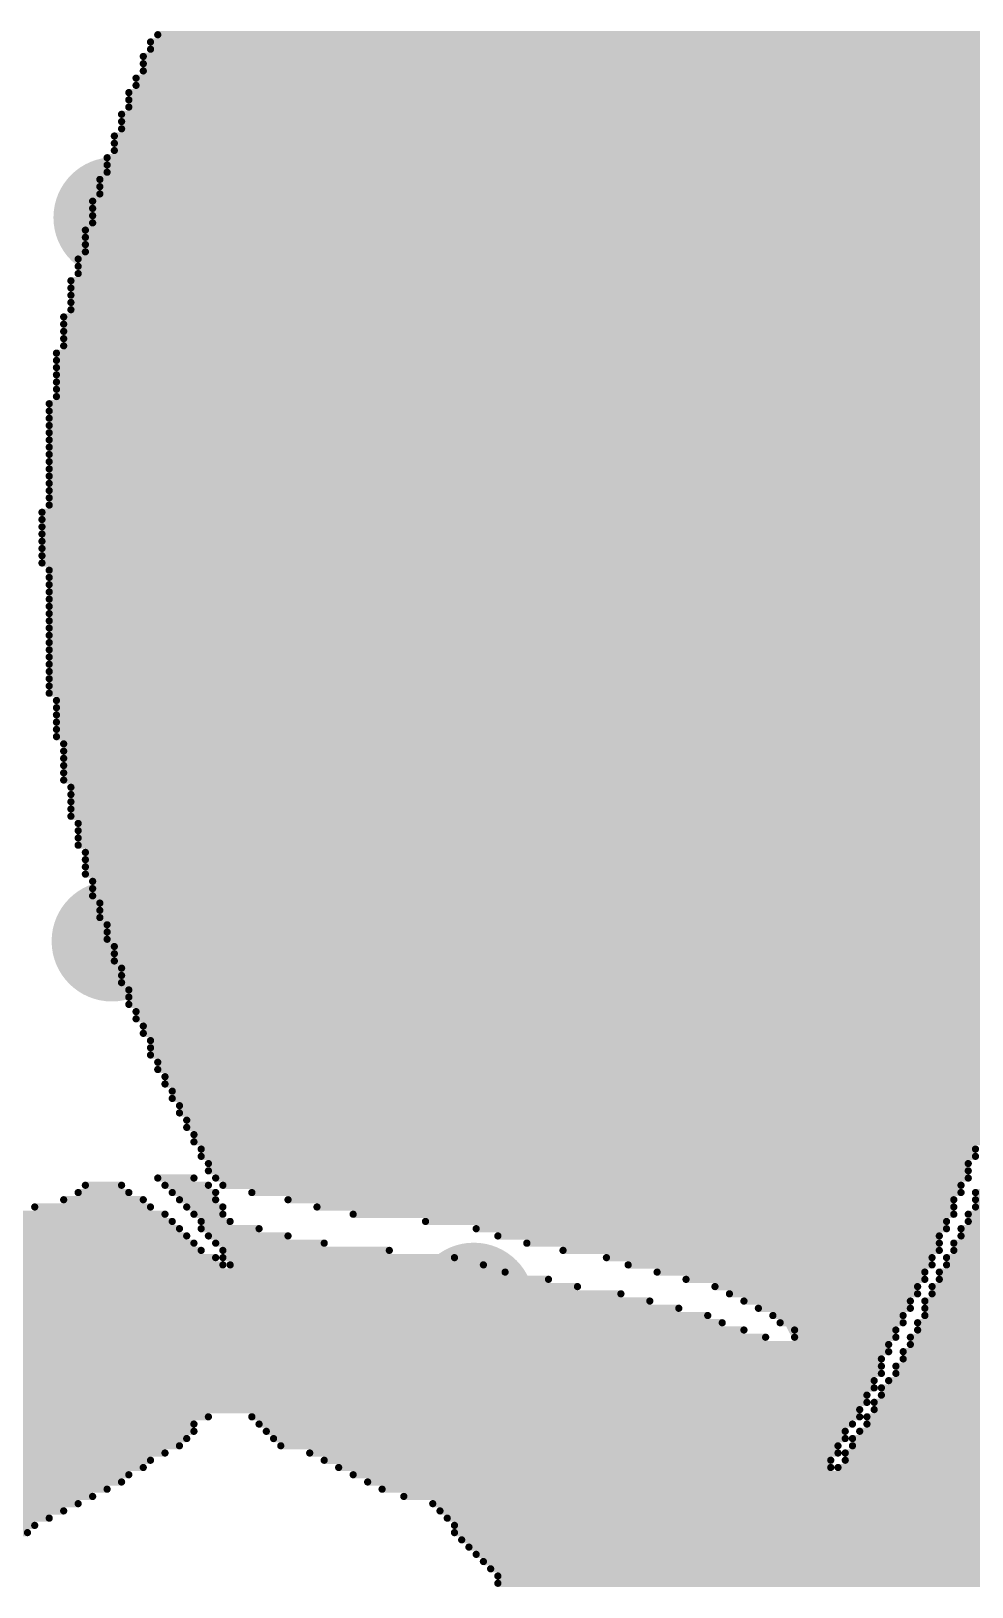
# Model space of a CAD drawing. Header units: millimetres. Extents: x -6 to 151, y -20 to 98.
# Drawn here: x 27.39 to 31.35, y 30.56 to 37.11 of the extents above; entities that cross this region are included whole.
import ezdxf

# ---------------------------------------------------------------- set-up
doc = ezdxf.new("R2010")
doc.units = ezdxf.units.MM
doc.layers.add('BottomOverlay', color=54, linetype='Continuous')
doc.layers.add('ViaHoleLayer', color=16, linetype='Continuous')

msp = doc.modelspace()

# ---------------------------------------------------------------- hatches: boundary and pattern name
at = {"layer": 'ViaHoleLayer'}
h = msp.add_hatch(color=16, dxfattribs=at)
edge = h.paths.add_edge_path()
edge.add_arc((27.7394, 36.3291), 0.254, 0, 360)
h = msp.add_hatch(color=16, dxfattribs=at)
edge = h.paths.add_edge_path()
edge.add_arc((27.7317, 34.8051), 0.254, 0, 360)
h = msp.add_hatch(color=16, dxfattribs=at)
edge = h.paths.add_edge_path()
edge.add_arc((29.2557, 34.8051), 0.254, 0, 360)
h = msp.add_hatch(color=16, dxfattribs=at)
edge = h.paths.add_edge_path()
edge.add_arc((27.7317, 33.2811), 0.254, 0, 360)
h = msp.add_hatch(color=16, dxfattribs=at)
edge = h.paths.add_edge_path()
edge.add_arc((29.2557, 33.2811), 0.254, 0, 360)
h = msp.add_hatch(color=16, dxfattribs=at)
edge = h.paths.add_edge_path()
edge.add_arc((30.792, 33.2659), 0.254, 0, 360)
h = msp.add_hatch(color=16, dxfattribs=at)
edge = h.paths.add_edge_path()
edge.add_arc((27.7317, 31.7571), 0.254, 0, 360)
h = msp.add_hatch(color=16, dxfattribs=at)
edge = h.paths.add_edge_path()
edge.add_arc((29.2557, 31.7571), 0.254, 0, 360)
h = msp.add_hatch(color=16, dxfattribs=at)
edge = h.paths.add_edge_path()
edge.add_arc((30.806, 31.7571), 0.254, 0, 360)

# ---------------------------------------------------------------- linework, layer by layer
at = {"layer": 'BottomOverlay', "const_width": 0.0305}
for points in [[(27.9248, 37.0992), (37.404, 37.0992)], [(27.8943, 37.0688), (37.404, 37.0688)], [(27.8943, 37.0383), (37.4345, 37.0383)], [(27.8638, 37.0078), (37.4345, 37.0078)], [(27.8638, 36.9773), (37.465, 36.9773)], [(27.8638, 36.9468), (37.465, 36.9468)], [(27.8333, 36.9164), (37.4955, 36.9164)], [(27.8333, 36.8859), (37.4955, 36.8859)], [(27.8028, 36.8554), (37.526, 36.8554)], [(27.8028, 36.8249), (37.526, 36.8249)], [(27.7724, 36.764), (37.5564, 36.764)], [(27.8028, 36.7944), (37.5564, 36.7944)], [(27.7724, 36.7335), (37.5564, 36.7335)], [(27.7724, 36.703), (37.5869, 36.703)], [(27.7419, 36.6725), (37.5869, 36.6725)], [(27.7419, 36.642), (37.5869, 36.642)], [(27.7114, 36.5811), (37.6174, 36.5811)], [(27.7419, 36.6116), (37.6174, 36.6116)], [(27.6809, 36.4896), (37.6479, 36.4896)], [(27.7114, 36.5506), (37.6174, 36.5506)], [(27.7114, 36.5201), (37.6174, 36.5201)], [(27.6809, 36.4592), (37.6479, 36.4592)], [(27.6809, 36.4287), (37.6479, 36.4287)], [(27.6504, 36.3982), (37.6784, 36.3982)], [(27.6504, 36.3677), (37.6784, 36.3677)], [(27.6504, 36.3372), (37.6784, 36.3372)], [(27.6504, 36.3068), (37.6784, 36.3068)], [(27.62, 36.2763), (37.7088, 36.2763)], [(27.62, 36.2458), (37.7088, 36.2458)], [(27.62, 36.2153), (37.7088, 36.2153)], [(27.62, 36.1848), (37.7088, 36.1848)], [(27.5895, 36.1544), (37.7393, 36.1544)], [(27.5895, 36.1239), (37.7393, 36.1239)], [(27.5895, 36.0934), (37.7393, 36.0934)], [(27.559, 36.0629), (37.7698, 36.0629)], [(27.559, 36.0324), (37.7698, 36.0324)], [(27.559, 36.002), (37.7698, 36.002)], [(27.559, 35.9715), (37.7698, 35.9715)], [(27.5285, 35.9105), (37.8003, 35.9105)], [(27.559, 35.941), (37.8003, 35.941)], [(27.5285, 35.88), (37.8003, 35.88)], [(27.5285, 35.8496), (37.8003, 35.8496)], [(27.5285, 35.8191), (37.8003, 35.8191)], [(27.5285, 35.7886), (37.8308, 35.7886)], [(27.498, 35.7581), (37.8308, 35.7581)], [(27.498, 35.7276), (37.8308, 35.7276)], [(27.498, 35.6972), (37.8308, 35.6972)], [(27.498, 35.6667), (37.8308, 35.6667)], [(27.498, 35.6362), (37.8612, 35.6362)], [(27.498, 35.6057), (37.8612, 35.6057)], [(27.498, 35.5752), (37.8612, 35.5752)], [(27.4676, 35.5448), (37.8612, 35.5448)], [(27.4676, 35.5143), (37.8612, 35.5143)], [(27.4676, 35.4838), (32.2529, 35.4838)], [(27.4676, 35.4533), (32.131, 35.4533)], [(27.4676, 35.4228), (32.1005, 35.4228)], [(27.4676, 35.3924), (32.1005, 35.3924)], [(27.4676, 35.3619), (32.1005, 35.3619)], [(27.4676, 35.3314), (32.1005, 35.3314)], [(27.4676, 35.3009), (32.1615, 35.3009)], [(27.4676, 35.2704), (32.2834, 35.2704)], [(27.4676, 35.24), (37.9222, 35.24)], [(27.4676, 35.2095), (37.9222, 35.2095)], [(27.4676, 35.179), (37.9222, 35.179)], [(27.4676, 35.1485), (37.9222, 35.1485)], [(27.4676, 35.118), (37.9527, 35.118)], [(27.4371, 35.0876), (37.9527, 35.0876)], [(27.4371, 35.0571), (37.9527, 35.0571)], [(27.4371, 35.0266), (37.9527, 35.0266)], [(27.4371, 34.9961), (37.9527, 34.9961)], [(27.4371, 34.9656), (37.9527, 34.9656)], [(27.4371, 34.9352), (37.9527, 34.9352)], [(27.4371, 34.9047), (37.9527, 34.9047)], [(27.4371, 34.8742), (37.9527, 34.8742)], [(27.4676, 34.8437), (37.9527, 34.8437)], [(27.4676, 34.8132), (37.9527, 34.8132)], [(27.4676, 34.7828), (37.9527, 34.7828)], [(27.4676, 34.7523), (37.9527, 34.7523)], [(27.4676, 34.7218), (37.9527, 34.7218)], [(27.4676, 34.6913), (37.9527, 34.6913)], [(27.4676, 34.6608), (37.9527, 34.6608)], [(27.4676, 34.6304), (37.9527, 34.6304)], [(27.4676, 34.5999), (37.9527, 34.5999)], [(27.4676, 34.5694), (37.9527, 34.5694)], [(27.4676, 34.5389), (37.9527, 34.5389)], [(27.4676, 34.5084), (37.9527, 34.5084)], [(27.4676, 34.478), (37.9527, 34.478)], [(27.4676, 34.4475), (37.9527, 34.4475)], [(27.4676, 34.417), (37.9527, 34.417)], [(27.4676, 34.3865), (37.9527, 34.3865)], [(27.4676, 34.356), (37.9527, 34.356)], [(27.4676, 34.3256), (37.9527, 34.3256)], [(27.498, 34.2951), (37.9527, 34.2951)], [(27.498, 34.2646), (37.9527, 34.2646)], [(27.498, 34.2341), (37.9527, 34.2341)], [(27.498, 34.2036), (37.9527, 34.2036)], [(27.498, 34.1732), (37.9527, 34.1732)], [(27.498, 34.1427), (37.9527, 34.1427)], [(27.5285, 34.1122), (37.9527, 34.1122)], [(27.5285, 34.0817), (37.9527, 34.0817)], [(27.5285, 34.0512), (37.9527, 34.0512)], [(27.5285, 34.0208), (37.9527, 34.0208)], [(27.5285, 33.9903), (37.9527, 33.9903)], [(27.5285, 33.9598), (37.9527, 33.9598)], [(27.559, 33.9293), (37.9527, 33.9293)], [(27.559, 33.8988), (37.9527, 33.8988)], [(27.559, 33.8684), (37.9527, 33.8684)], [(27.559, 33.8379), (37.9832, 33.8379)], [(27.559, 33.8074), (37.9832, 33.8074)], [(27.5895, 33.7769), (37.9832, 33.7769)], [(27.5895, 33.7464), (37.9832, 33.7464)], [(27.5895, 33.716), (38.0136, 33.716)], [(27.5895, 33.6855), (38.0136, 33.6855)], [(27.62, 33.655), (37.9832, 33.655)], [(27.62, 33.6245), (37.9832, 33.6245)], [(27.62, 33.594), (34.0208, 33.594)], [(27.62, 33.5636), (34.0512, 33.5636)], [(27.6504, 33.5331), (34.1122, 33.5331)], [(27.6504, 33.5026), (34.1427, 33.5026)], [(27.6504, 33.4721), (33.655, 33.4721)], [(27.6809, 33.4416), (33.594, 33.4416)], [(27.6809, 33.4112), (33.5331, 33.4112)], [(27.6809, 33.3807), (33.5331, 33.3807)], [(27.7114, 33.3502), (33.5026, 33.3502)], [(27.7114, 33.3197), (33.4721, 33.3197)], [(27.7114, 33.2892), (33.4721, 33.2892)], [(27.7419, 33.2588), (33.4721, 33.2588)], [(27.7419, 33.2283), (33.4416, 33.2283)], [(27.7419, 33.1978), (33.4416, 33.1978)], [(27.7724, 33.1673), (33.4416, 33.1673)], [(27.7724, 33.1368), (33.4416, 33.1368)], [(27.7724, 33.1064), (33.4112, 33.1064)], [(27.8028, 33.0759), (33.4112, 33.0759)], [(27.8028, 33.0454), (33.4112, 33.0454)], [(27.8028, 33.0149), (33.4112, 33.0149)], [(27.8333, 32.9844), (33.4112, 32.9844)], [(27.8333, 32.954), (31.7043, 32.954)], [(27.8638, 32.9235), (31.6433, 32.9235)], [(27.8638, 32.893), (31.5824, 32.893)], [(27.8943, 32.8625), (31.5519, 32.8625)], [(27.8943, 32.832), (31.5214, 32.832)], [(27.8943, 32.8016), (31.5519, 32.8016)], [(27.9248, 32.7711), (31.5519, 32.7711)], [(27.9248, 32.7406), (31.9481, 32.7406)], [(27.9552, 32.7101), (31.9786, 32.7101)], [(27.9552, 32.6796), (32.0091, 32.6796)], [(27.9857, 32.6492), (32.0396, 32.6492)], [(27.9857, 32.6187), (32.0396, 32.6187)], [(28.0162, 32.5882), (31.4604, 32.5882)], [(28.0162, 32.5577), (31.43, 32.5577)], [(28.0467, 32.5272), (31.43, 32.5272)], [(28.0467, 32.4968), (31.3995, 32.4968)], [(28.0772, 32.4663), (31.3995, 32.4663)], [(28.0772, 32.4358), (31.3995, 32.4358)], [(28.1076, 32.4053), (31.369, 32.4053)], [(28.1076, 32.3748), (31.369, 32.3748)], [(28.1381, 32.3444), (31.3385, 32.3444)], [(28.1381, 32.3139), (31.3385, 32.3139)], [(27.62, 32.2529), (27.7724, 32.2529)], [(27.9248, 32.2834), (28.0772, 32.2834)], [(27.9552, 32.2529), (28.1381, 32.2529)], [(28.1686, 32.2834), (31.3385, 32.2834)], [(28.1991, 32.2529), (31.308, 32.2529)], [(27.4066, 32.1615), (27.8943, 32.1615)], [(27.5285, 32.192), (27.8638, 32.192)], [(27.5895, 32.2224), (27.8028, 32.2224)], [(27.9857, 32.2224), (28.1686, 32.2224)], [(28.0162, 32.192), (28.1686, 32.192)], [(28.0467, 32.1615), (28.1991, 32.1615)], [(28.321, 32.2224), (31.308, 32.2224)], [(28.4734, 32.192), (31.2776, 32.192)], [(28.5953, 32.1615), (31.2776, 32.1615)], [(31.369, 32.2224), (32.954, 32.2224)], [(31.369, 32.192), (32.9844, 32.192)], [(31.369, 32.1615), (33.0149, 32.1615)], [(27.3152, 32.1005), (27.9857, 32.1005)], [(27.3456, 32.131), (27.9552, 32.131)], [(28.0772, 32.131), (28.1991, 32.131)], [(28.1076, 32.1005), (28.2296, 32.1005)], [(28.7477, 32.131), (31.2776, 32.131)], [(29.0525, 32.1005), (31.2471, 32.1005)], [(31.3385, 32.131), (33.0759, 32.131)], [(31.3385, 32.1005), (33.1368, 32.1005)], [(27.2237, 32.0396), (28.0467, 32.0396)], [(27.2542, 32.07), (28.0162, 32.07)], [(28.1076, 32.07), (28.3515, 32.07)], [(28.1381, 32.0396), (28.4734, 32.0396)], [(29.2659, 32.07), (31.2471, 32.07)], [(29.3573, 32.0396), (31.2166, 32.0396)], [(31.308, 32.07), (33.1673, 32.07)], [(31.308, 32.0396), (33.1978, 32.0396)], [(27.1323, 31.9786), (28.1076, 31.9786)], [(27.1628, 32.0091), (28.0772, 32.0091)], [(28.1686, 32.0091), (28.6258, 32.0091)], [(28.1991, 31.9786), (28.9001, 31.9786)], [(29.4792, 32.0091), (31.2166, 32.0091)], [(29.6316, 31.9786), (31.2166, 31.9786)], [(31.2776, 32.0091), (33.2892, 32.0091)], [(31.2776, 31.9786), (33.2892, 31.9786)], [(27.0408, 31.9176), (28.1991, 31.9176)], [(27.0713, 31.9481), (28.1686, 31.9481)], [(28.1991, 31.9481), (29.1744, 31.9481)], [(28.2296, 31.9176), (29.2964, 31.9176)], [(29.8145, 31.9481), (31.1861, 31.9481)], [(29.906, 31.9176), (31.1861, 31.9176)], [(31.2471, 31.9481), (33.2892, 31.9481)], [(31.2471, 31.9176), (33.2892, 31.9176)], [(26.9494, 31.8567), (29.5707, 31.8567)], [(27.0104, 31.8872), (29.3878, 31.8872)], [(30.0279, 31.8872), (31.1556, 31.8872)], [(30.1498, 31.8567), (31.1556, 31.8567)], [(31.2166, 31.8872), (33.2892, 31.8872)], [(31.2166, 31.8567), (33.2892, 31.8567)], [(26.858, 31.7957), (29.8755, 31.7957)], [(26.9189, 31.8262), (29.6926, 31.8262)], [(30.2717, 31.8262), (31.1252, 31.8262)], [(30.3327, 31.7957), (31.1252, 31.7957)], [(31.1861, 31.8262), (33.2892, 31.8262)], [(31.1861, 31.7957), (33.2892, 31.7957)], [(26.736, 31.7043), (30.2412, 31.7043)], [(26.7665, 31.7348), (30.1193, 31.7348)], [(26.8275, 31.7652), (29.9974, 31.7652)], [(30.3936, 31.7652), (31.0947, 31.7652)], [(30.4546, 31.7348), (31.0947, 31.7348)], [(30.5156, 31.7043), (31.0642, 31.7043)], [(31.1556, 31.7652), (33.2892, 31.7652)], [(31.1556, 31.7348), (33.2892, 31.7348)], [(31.1556, 31.7043), (33.2892, 31.7043)], [(26.6446, 31.6433), (30.3936, 31.6433)], [(26.7056, 31.6738), (30.3022, 31.6738)], [(30.546, 31.6738), (31.0642, 31.6738)], [(30.607, 31.6433), (31.0337, 31.6433)], [(31.1252, 31.6738), (33.2892, 31.6738)], [(31.1252, 31.6433), (33.2892, 31.6433)], [(26.5532, 31.5824), (31.0032, 31.5824)], [(26.6141, 31.6128), (30.4851, 31.6128)], [(30.607, 31.6128), (31.0337, 31.6128)], [(31.0947, 31.6128), (33.2892, 31.6128)], [(31.0947, 31.5824), (33.2892, 31.5824)], [(26.4922, 31.5214), (30.9728, 31.5214)], [(26.5227, 31.5519), (31.0032, 31.5519)], [(31.0642, 31.5519), (33.2892, 31.5519)], [(31.0642, 31.5214), (33.2892, 31.5214)], [(26.4008, 31.4604), (30.9728, 31.4604)], [(26.4312, 31.4909), (30.9728, 31.4909)], [(31.0337, 31.4909), (33.3197, 31.4909)], [(31.0337, 31.4604), (33.3197, 31.4604)], [(26.3093, 31.3995), (30.9423, 31.3995)], [(26.3398, 31.43), (30.9423, 31.43)], [(30.9728, 31.3995), (33.3197, 31.3995)], [(31.0032, 31.43), (33.3197, 31.43)], [(26.2179, 31.3385), (30.9118, 31.3385)], [(26.2484, 31.369), (30.9118, 31.369)], [(30.9423, 31.3385), (33.2892, 31.3385)], [(30.9728, 31.369), (33.2892, 31.369)], [(26.096, 31.2471), (28.0772, 31.2471)], [(26.1264, 31.2776), (28.1381, 31.2776)], [(26.1569, 31.308), (30.8813, 31.308)], [(28.321, 31.2776), (30.8813, 31.2776)], [(28.3515, 31.2471), (30.8508, 31.2471)], [(30.9118, 31.2776), (33.2892, 31.2776)], [(30.9118, 31.2471), (33.2892, 31.2471)], [(30.9423, 31.308), (33.2892, 31.308)], [(26.0045, 31.1861), (28.0467, 31.1861)], [(26.035, 31.2166), (28.0772, 31.2166)], [(28.382, 31.2166), (30.8204, 31.2166)], [(28.4124, 31.1861), (30.8204, 31.1861)], [(30.8508, 31.1861), (33.3197, 31.1861)], [(30.8813, 31.2166), (33.3197, 31.2166)], [(25.9131, 31.1252), (27.9552, 31.1252)], [(25.9436, 31.1556), (28.0162, 31.1556)], [(28.4429, 31.1556), (30.7899, 31.1556)], [(28.5648, 31.1252), (30.7899, 31.1252)], [(30.8204, 31.1252), (33.3197, 31.1252)], [(30.8508, 31.1556), (33.3197, 31.1556)], [(25.8216, 31.0642), (27.8638, 31.0642)], [(25.8521, 31.0947), (27.8943, 31.0947)], [(28.6258, 31.0947), (30.7594, 31.0947)], [(28.6868, 31.0642), (30.7594, 31.0642)], [(30.7899, 31.0642), (33.3197, 31.0642)], [(30.8204, 31.0947), (33.3197, 31.0947)], [(25.7302, 31.0032), (27.7724, 31.0032)], [(25.7912, 31.0337), (27.8028, 31.0337)], [(28.7477, 31.0337), (33.3197, 31.0337)], [(28.8087, 31.0032), (33.3197, 31.0032)], [(25.6388, 30.9423), (27.6504, 30.9423)], [(25.6997, 30.9728), (27.7114, 30.9728)], [(28.8696, 30.9728), (33.3197, 30.9728)], [(28.9611, 30.9423), (33.3197, 30.9423)], [(25.5168, 30.8508), (27.4676, 30.8508)], [(25.5473, 30.8813), (27.5285, 30.8813)], [(25.6083, 30.9118), (27.5895, 30.9118)], [(29.083, 30.9118), (33.3197, 30.9118)], [(29.1135, 30.8813), (33.3197, 30.8813)], [(29.144, 30.8508), (33.3197, 30.8508)], [(25.4254, 30.7899), (27.3761, 30.7899)], [(25.4864, 30.8204), (27.4066, 30.8204)], [(29.1744, 30.8204), (33.3197, 30.8204)], [(29.1744, 30.7899), (33.3197, 30.7899)], [(29.2049, 30.7594), (33.3197, 30.7594)], [(29.2354, 30.7289), (33.3197, 30.7289)], [(29.2659, 30.6984), (33.3502, 30.6984)], [(29.2964, 30.668), (33.3502, 30.668)], [(29.3268, 30.6375), (33.3502, 30.6375)], [(29.3573, 30.607), (33.3502, 30.607)], [(29.3573, 30.5765), (33.3502, 30.5765)]]:
    msp.add_lwpolyline(points, dxfattribs=at)
at = {"layer": 'BottomOverlay', "const_width": 0.0152}
for points in [[(27.9171, 37.0992, 1), (27.9324, 37.0992, 1)], [(27.8867, 37.0688, 1), (27.9019, 37.0688, 1)], [(27.8867, 37.0383, 1), (27.9019, 37.0383, 1)], [(27.8562, 37.0078, 1), (27.8714, 37.0078, 1)], [(27.8562, 36.9773, 1), (27.8714, 36.9773, 1)], [(27.8562, 36.9468, 1), (27.8714, 36.9468, 1)], [(27.8257, 36.9164, 1), (27.8409, 36.9164, 1)], [(27.8257, 36.8859, 1), (27.8409, 36.8859, 1)], [(27.7952, 36.8554, 1), (27.8105, 36.8554, 1)], [(27.7952, 36.8249, 1), (27.8105, 36.8249, 1)], [(27.7647, 36.764, 1), (27.78, 36.764, 1)], [(27.7952, 36.7944, 1), (27.8105, 36.7944, 1)], [(27.7647, 36.7335, 1), (27.78, 36.7335, 1)], [(27.7647, 36.703, 1), (27.78, 36.703, 1)], [(27.7343, 36.6725, 1), (27.7495, 36.6725, 1)], [(27.7343, 36.642, 1), (27.7495, 36.642, 1)], [(27.7038, 36.5811, 1), (27.719, 36.5811, 1)], [(27.7343, 36.6116, 1), (27.7495, 36.6116, 1)], [(27.6733, 36.4896, 1), (27.6885, 36.4896, 1)], [(27.7038, 36.5506, 1), (27.719, 36.5506, 1)], [(27.7038, 36.5201, 1), (27.719, 36.5201, 1)], [(27.6733, 36.4592, 1), (27.6885, 36.4592, 1)], [(27.6733, 36.4287, 1), (27.6885, 36.4287, 1)], [(27.6428, 36.3982, 1), (27.6581, 36.3982, 1)], [(27.6428, 36.3677, 1), (27.6581, 36.3677, 1)], [(27.6428, 36.3372, 1), (27.6581, 36.3372, 1)], [(27.6428, 36.3068, 1), (27.6581, 36.3068, 1)], [(27.6123, 36.2763, 1), (27.6276, 36.2763, 1)], [(27.6123, 36.2458, 1), (27.6276, 36.2458, 1)], [(27.6123, 36.2153, 1), (27.6276, 36.2153, 1)], [(27.6123, 36.1848, 1), (27.6276, 36.1848, 1)], [(27.5819, 36.1544, 1), (27.5971, 36.1544, 1)], [(27.5819, 36.1239, 1), (27.5971, 36.1239, 1)], [(27.5819, 36.0934, 1), (27.5971, 36.0934, 1)], [(27.5514, 36.0629, 1), (27.5666, 36.0629, 1)], [(27.5514, 36.0324, 1), (27.5666, 36.0324, 1)], [(27.5514, 36.002, 1), (27.5666, 36.002, 1)], [(27.5514, 35.9715, 1), (27.5666, 35.9715, 1)], [(27.5209, 35.9105, 1), (27.5361, 35.9105, 1)], [(27.5514, 35.941, 1), (27.5666, 35.941, 1)], [(27.5209, 35.88, 1), (27.5361, 35.88, 1)], [(27.5209, 35.8496, 1), (27.5361, 35.8496, 1)], [(27.5209, 35.8191, 1), (27.5361, 35.8191, 1)], [(27.5209, 35.7886, 1), (27.5361, 35.7886, 1)], [(27.4904, 35.7581, 1), (27.5057, 35.7581, 1)], [(27.4904, 35.7276, 1), (27.5057, 35.7276, 1)], [(27.4904, 35.6972, 1), (27.5057, 35.6972, 1)], [(27.4904, 35.6667, 1), (27.5057, 35.6667, 1)], [(27.4904, 35.6362, 1), (27.5057, 35.6362, 1)], [(27.4904, 35.6057, 1), (27.5057, 35.6057, 1)], [(27.4904, 35.5752, 1), (27.5057, 35.5752, 1)], [(27.4599, 35.5448, 1), (27.4752, 35.5448, 1)], [(27.4599, 35.5143, 1), (27.4752, 35.5143, 1)], [(27.4599, 35.4838, 1), (27.4752, 35.4838, 1)], [(27.4599, 35.4533, 1), (27.4752, 35.4533, 1)], [(27.4599, 35.4228, 1), (27.4752, 35.4228, 1)], [(27.4599, 35.3924, 1), (27.4752, 35.3924, 1)], [(27.4599, 35.3619, 1), (27.4752, 35.3619, 1)], [(27.4599, 35.3314, 1), (27.4752, 35.3314, 1)], [(27.4599, 35.3009, 1), (27.4752, 35.3009, 1)], [(27.4599, 35.2704, 1), (27.4752, 35.2704, 1)], [(27.4599, 35.24, 1), (27.4752, 35.24, 1)], [(27.4599, 35.2095, 1), (27.4752, 35.2095, 1)], [(27.4599, 35.179, 1), (27.4752, 35.179, 1)], [(27.4599, 35.1485, 1), (27.4752, 35.1485, 1)], [(27.4599, 35.118, 1), (27.4752, 35.118, 1)], [(27.4295, 35.0876, 1), (27.4447, 35.0876, 1)], [(27.4295, 35.0571, 1), (27.4447, 35.0571, 1)], [(27.4295, 35.0266, 1), (27.4447, 35.0266, 1)], [(27.4295, 34.9961, 1), (27.4447, 34.9961, 1)], [(27.4295, 34.9656, 1), (27.4447, 34.9656, 1)], [(27.4295, 34.9352, 1), (27.4447, 34.9352, 1)], [(27.4295, 34.9047, 1), (27.4447, 34.9047, 1)], [(27.4295, 34.8742, 1), (27.4447, 34.8742, 1)], [(27.4599, 34.8437, 1), (27.4752, 34.8437, 1)], [(27.4599, 34.8132, 1), (27.4752, 34.8132, 1)], [(27.4599, 34.7828, 1), (27.4752, 34.7828, 1)], [(27.4599, 34.7523, 1), (27.4752, 34.7523, 1)], [(27.4599, 34.7218, 1), (27.4752, 34.7218, 1)], [(27.4599, 34.6913, 1), (27.4752, 34.6913, 1)], [(27.4599, 34.6608, 1), (27.4752, 34.6608, 1)], [(27.4599, 34.6304, 1), (27.4752, 34.6304, 1)], [(27.4599, 34.5999, 1), (27.4752, 34.5999, 1)], [(27.4599, 34.5694, 1), (27.4752, 34.5694, 1)], [(27.4599, 34.5389, 1), (27.4752, 34.5389, 1)], [(27.4599, 34.5084, 1), (27.4752, 34.5084, 1)], [(27.4599, 34.478, 1), (27.4752, 34.478, 1)], [(27.4599, 34.4475, 1), (27.4752, 34.4475, 1)], [(27.4599, 34.417, 1), (27.4752, 34.417, 1)], [(27.4599, 34.3865, 1), (27.4752, 34.3865, 1)], [(27.4599, 34.356, 1), (27.4752, 34.356, 1)], [(27.4599, 34.3256, 1), (27.4752, 34.3256, 1)], [(27.4904, 34.2951, 1), (27.5057, 34.2951, 1)], [(27.4904, 34.2646, 1), (27.5057, 34.2646, 1)], [(27.4904, 34.2341, 1), (27.5057, 34.2341, 1)], [(27.4904, 34.2036, 1), (27.5057, 34.2036, 1)], [(27.4904, 34.1732, 1), (27.5057, 34.1732, 1)], [(27.4904, 34.1427, 1), (27.5057, 34.1427, 1)], [(27.5209, 34.1122, 1), (27.5361, 34.1122, 1)], [(27.5209, 34.0817, 1), (27.5361, 34.0817, 1)], [(27.5209, 34.0512, 1), (27.5361, 34.0512, 1)], [(27.5209, 34.0208, 1), (27.5361, 34.0208, 1)], [(27.5209, 33.9903, 1), (27.5361, 33.9903, 1)], [(27.5209, 33.9598, 1), (27.5361, 33.9598, 1)], [(27.5514, 33.9293, 1), (27.5666, 33.9293, 1)], [(27.5514, 33.8988, 1), (27.5666, 33.8988, 1)], [(27.5514, 33.8684, 1), (27.5666, 33.8684, 1)], [(27.5514, 33.8379, 1), (27.5666, 33.8379, 1)], [(27.5514, 33.8074, 1), (27.5666, 33.8074, 1)], [(27.5819, 33.7769, 1), (27.5971, 33.7769, 1)], [(27.5819, 33.7464, 1), (27.5971, 33.7464, 1)], [(27.5819, 33.716, 1), (27.5971, 33.716, 1)], [(27.5819, 33.6855, 1), (27.5971, 33.6855, 1)], [(27.6123, 33.655, 1), (27.6276, 33.655, 1)], [(27.6123, 33.6245, 1), (27.6276, 33.6245, 1)], [(27.6123, 33.594, 1), (27.6276, 33.594, 1)], [(27.6123, 33.5636, 1), (27.6276, 33.5636, 1)], [(27.6428, 33.5331, 1), (27.6581, 33.5331, 1)], [(27.6428, 33.5026, 1), (27.6581, 33.5026, 1)], [(27.6428, 33.4721, 1), (27.6581, 33.4721, 1)], [(27.6733, 33.4416, 1), (27.6885, 33.4416, 1)], [(27.6733, 33.4112, 1), (27.6885, 33.4112, 1)], [(27.6733, 33.3807, 1), (27.6885, 33.3807, 1)], [(27.7038, 33.3502, 1), (27.719, 33.3502, 1)], [(27.7038, 33.3197, 1), (27.719, 33.3197, 1)], [(27.7038, 33.2892, 1), (27.719, 33.2892, 1)], [(27.7343, 33.2588, 1), (27.7495, 33.2588, 1)], [(27.7343, 33.2283, 1), (27.7495, 33.2283, 1)], [(27.7343, 33.1978, 1), (27.7495, 33.1978, 1)], [(27.7647, 33.1673, 1), (27.78, 33.1673, 1)], [(27.7647, 33.1368, 1), (27.78, 33.1368, 1)], [(27.7647, 33.1064, 1), (27.78, 33.1064, 1)], [(27.7952, 33.0759, 1), (27.8105, 33.0759, 1)], [(27.7952, 33.0454, 1), (27.8105, 33.0454, 1)], [(27.7952, 33.0149, 1), (27.8105, 33.0149, 1)], [(27.8257, 32.9844, 1), (27.8409, 32.9844, 1)], [(27.8257, 32.954, 1), (27.8409, 32.954, 1)], [(27.8562, 32.9235, 1), (27.8714, 32.9235, 1)], [(27.8562, 32.893, 1), (27.8714, 32.893, 1)], [(27.8867, 32.8625, 1), (27.9019, 32.8625, 1)], [(27.8867, 32.832, 1), (27.9019, 32.832, 1)], [(27.8867, 32.8016, 1), (27.9019, 32.8016, 1)], [(27.9171, 32.7711, 1), (27.9324, 32.7711, 1)], [(27.9171, 32.7406, 1), (27.9324, 32.7406, 1)], [(27.9476, 32.7101, 1), (27.9629, 32.7101, 1)], [(27.9476, 32.6796, 1), (27.9629, 32.6796, 1)], [(27.9781, 32.6492, 1), (27.9933, 32.6492, 1)], [(27.9781, 32.6187, 1), (27.9933, 32.6187, 1)], [(28.0086, 32.5882, 1), (28.0238, 32.5882, 1)], [(28.0086, 32.5577, 1), (28.0238, 32.5577, 1)], [(28.0391, 32.5272, 1), (28.0543, 32.5272, 1)], [(28.0391, 32.4968, 1), (28.0543, 32.4968, 1)], [(28.0695, 32.4663, 1), (28.0848, 32.4663, 1)], [(28.0695, 32.4358, 1), (28.0848, 32.4358, 1)], [(28.1, 32.4053, 1), (28.1153, 32.4053, 1)], [(28.1, 32.3748, 1), (28.1153, 32.3748, 1)], [(31.3614, 32.4053, 1), (31.3766, 32.4053, 1)], [(31.3614, 32.3748, 1), (31.3766, 32.3748, 1)], [(28.1305, 32.3444, 1), (28.1457, 32.3444, 1)], [(28.1305, 32.3139, 1), (28.1457, 32.3139, 1)], [(31.3309, 32.3444, 1), (31.3461, 32.3444, 1)], [(31.3309, 32.3139, 1), (31.3461, 32.3139, 1)], [(27.6123, 32.2529, 1), (27.6276, 32.2529, 1)], [(27.7647, 32.2529, 1), (27.78, 32.2529, 1)], [(27.9171, 32.2834, 1), (27.9324, 32.2834, 1)], [(27.9476, 32.2529, 1), (27.9629, 32.2529, 1)], [(28.0695, 32.2834, 1), (28.0848, 32.2834, 1)], [(28.1305, 32.2529, 1), (28.1457, 32.2529, 1)], [(28.161, 32.2834, 1), (28.1762, 32.2834, 1)], [(28.1915, 32.2529, 1), (28.2067, 32.2529, 1)], [(31.3004, 32.2529, 1), (31.3157, 32.2529, 1)], [(31.3309, 32.2834, 1), (31.3461, 32.2834, 1)], [(27.399, 32.1615, 1), (27.4142, 32.1615, 1)], [(27.5209, 32.192, 1), (27.5361, 32.192, 1)], [(27.5819, 32.2224, 1), (27.5971, 32.2224, 1)], [(27.7952, 32.2224, 1), (27.8105, 32.2224, 1)], [(27.8562, 32.192, 1), (27.8714, 32.192, 1)], [(27.8867, 32.1615, 1), (27.9019, 32.1615, 1)], [(27.9781, 32.2224, 1), (27.9933, 32.2224, 1)], [(28.0086, 32.192, 1), (28.0238, 32.192, 1)], [(28.0391, 32.1615, 1), (28.0543, 32.1615, 1)], [(28.161, 32.2224, 1), (28.1762, 32.2224, 1)], [(28.161, 32.192, 1), (28.1762, 32.192, 1)], [(28.1915, 32.1615, 1), (28.2067, 32.1615, 1)], [(28.3134, 32.2224, 1), (28.3286, 32.2224, 1)], [(28.4658, 32.192, 1), (28.481, 32.192, 1)], [(28.5877, 32.1615, 1), (28.6029, 32.1615, 1)], [(31.2699, 32.192, 1), (31.2852, 32.192, 1)], [(31.2699, 32.1615, 1), (31.2852, 32.1615, 1)], [(31.3004, 32.2224, 1), (31.3157, 32.2224, 1)], [(31.3614, 32.2224, 1), (31.3766, 32.2224, 1)], [(31.3614, 32.192, 1), (31.3766, 32.192, 1)], [(31.3614, 32.1615, 1), (31.3766, 32.1615, 1)], [(27.9476, 32.131, 1), (27.9629, 32.131, 1)], [(27.9781, 32.1005, 1), (27.9933, 32.1005, 1)], [(28.0695, 32.131, 1), (28.0848, 32.131, 1)], [(28.1, 32.1005, 1), (28.1153, 32.1005, 1)], [(28.1915, 32.131, 1), (28.2067, 32.131, 1)], [(28.2219, 32.1005, 1), (28.2372, 32.1005, 1)], [(28.7401, 32.131, 1), (28.7553, 32.131, 1)], [(29.0449, 32.1005, 1), (29.0601, 32.1005, 1)], [(31.2395, 32.1005, 1), (31.2547, 32.1005, 1)], [(31.2699, 32.131, 1), (31.2852, 32.131, 1)], [(31.3309, 32.131, 1), (31.3461, 32.131, 1)], [(31.3309, 32.1005, 1), (31.3461, 32.1005, 1)], [(28.0086, 32.07, 1), (28.0238, 32.07, 1)], [(28.0391, 32.0396, 1), (28.0543, 32.0396, 1)], [(28.1, 32.07, 1), (28.1153, 32.07, 1)], [(28.1305, 32.0396, 1), (28.1457, 32.0396, 1)], [(28.3439, 32.07, 1), (28.3591, 32.07, 1)], [(28.4658, 32.0396, 1), (28.481, 32.0396, 1)], [(29.2583, 32.07, 1), (29.2735, 32.07, 1)], [(29.3497, 32.0396, 1), (29.3649, 32.0396, 1)], [(31.209, 32.0396, 1), (31.2242, 32.0396, 1)], [(31.2395, 32.07, 1), (31.2547, 32.07, 1)], [(31.3004, 32.07, 1), (31.3157, 32.07, 1)], [(31.3004, 32.0396, 1), (31.3157, 32.0396, 1)], [(28.0695, 32.0091, 1), (28.0848, 32.0091, 1)], [(28.1, 31.9786, 1), (28.1153, 31.9786, 1)], [(28.161, 32.0091, 1), (28.1762, 32.0091, 1)], [(28.1915, 31.9786, 1), (28.2067, 31.9786, 1)], [(28.6182, 32.0091, 1), (28.6334, 32.0091, 1)], [(28.8925, 31.9786, 1), (28.9077, 31.9786, 1)], [(29.4716, 32.0091, 1), (29.4869, 32.0091, 1)], [(29.624, 31.9786, 1), (29.6393, 31.9786, 1)], [(31.209, 32.0091, 1), (31.2242, 32.0091, 1)], [(31.209, 31.9786, 1), (31.2242, 31.9786, 1)], [(31.2699, 32.0091, 1), (31.2852, 32.0091, 1)], [(31.2699, 31.9786, 1), (31.2852, 31.9786, 1)], [(28.161, 31.9481, 1), (28.1762, 31.9481, 1)], [(28.1915, 31.9481, 1), (28.2067, 31.9481, 1)], [(28.1915, 31.9176, 1), (28.2067, 31.9176, 1)], [(28.2219, 31.9176, 1), (28.2372, 31.9176, 1)], [(29.1668, 31.9481, 1), (29.1821, 31.9481, 1)], [(29.2887, 31.9176, 1), (29.304, 31.9176, 1)], [(29.8069, 31.9481, 1), (29.8221, 31.9481, 1)], [(29.8983, 31.9176, 1), (29.9136, 31.9176, 1)], [(31.1785, 31.9481, 1), (31.1937, 31.9481, 1)], [(31.1785, 31.9176, 1), (31.1937, 31.9176, 1)], [(31.2395, 31.9481, 1), (31.2547, 31.9481, 1)], [(31.2395, 31.9176, 1), (31.2547, 31.9176, 1)], [(29.3802, 31.8872, 1), (29.3954, 31.8872, 1)], [(29.5631, 31.8567, 1), (29.5783, 31.8567, 1)], [(30.0203, 31.8872, 1), (30.0355, 31.8872, 1)], [(30.1422, 31.8567, 1), (30.1574, 31.8567, 1)], [(31.148, 31.8872, 1), (31.1633, 31.8872, 1)], [(31.148, 31.8567, 1), (31.1633, 31.8567, 1)], [(31.209, 31.8872, 1), (31.2242, 31.8872, 1)], [(31.209, 31.8567, 1), (31.2242, 31.8567, 1)], [(29.685, 31.8262, 1), (29.7002, 31.8262, 1)], [(29.8679, 31.7957, 1), (29.8831, 31.7957, 1)], [(30.2641, 31.8262, 1), (30.2793, 31.8262, 1)], [(30.3251, 31.7957, 1), (30.3403, 31.7957, 1)], [(31.1175, 31.8262, 1), (31.1328, 31.8262, 1)], [(31.1175, 31.7957, 1), (31.1328, 31.7957, 1)], [(31.1785, 31.8262, 1), (31.1937, 31.8262, 1)], [(31.1785, 31.7957, 1), (31.1937, 31.7957, 1)], [(29.9898, 31.7652, 1), (30.005, 31.7652, 1)], [(30.1117, 31.7348, 1), (30.1269, 31.7348, 1)], [(30.2336, 31.7043, 1), (30.2489, 31.7043, 1)], [(30.386, 31.7652, 1), (30.4013, 31.7652, 1)], [(30.447, 31.7348, 1), (30.4622, 31.7348, 1)], [(30.5079, 31.7043, 1), (30.5232, 31.7043, 1)], [(31.0566, 31.7043, 1), (31.0718, 31.7043, 1)], [(31.0871, 31.7652, 1), (31.1023, 31.7652, 1)], [(31.0871, 31.7348, 1), (31.1023, 31.7348, 1)], [(31.148, 31.7652, 1), (31.1633, 31.7652, 1)], [(31.148, 31.7348, 1), (31.1633, 31.7348, 1)], [(31.148, 31.7043, 1), (31.1633, 31.7043, 1)], [(30.2946, 31.6738, 1), (30.3098, 31.6738, 1)], [(30.386, 31.6433, 1), (30.4013, 31.6433, 1)], [(30.5384, 31.6738, 1), (30.5537, 31.6738, 1)], [(30.5994, 31.6433, 1), (30.6146, 31.6433, 1)], [(31.0261, 31.6433, 1), (31.0413, 31.6433, 1)], [(31.0566, 31.6738, 1), (31.0718, 31.6738, 1)], [(31.1175, 31.6738, 1), (31.1328, 31.6738, 1)], [(31.1175, 31.6433, 1), (31.1328, 31.6433, 1)], [(30.4775, 31.6128, 1), (30.4927, 31.6128, 1)], [(30.5994, 31.6128, 1), (30.6146, 31.6128, 1)], [(30.9956, 31.5824, 1), (31.0109, 31.5824, 1)], [(31.0261, 31.6128, 1), (31.0413, 31.6128, 1)], [(31.0871, 31.6128, 1), (31.1023, 31.6128, 1)], [(31.0871, 31.5824, 1), (31.1023, 31.5824, 1)], [(30.9651, 31.5214, 1), (30.9804, 31.5214, 1)], [(30.9956, 31.5519, 1), (31.0109, 31.5519, 1)], [(31.0566, 31.5519, 1), (31.0718, 31.5519, 1)], [(31.0566, 31.5214, 1), (31.0718, 31.5214, 1)], [(30.9651, 31.4909, 1), (30.9804, 31.4909, 1)], [(30.9651, 31.4604, 1), (30.9804, 31.4604, 1)], [(31.0261, 31.4909, 1), (31.0413, 31.4909, 1)], [(31.0261, 31.4604, 1), (31.0413, 31.4604, 1)], [(30.9347, 31.43, 1), (30.9499, 31.43, 1)], [(30.9347, 31.3995, 1), (30.9499, 31.3995, 1)], [(30.9651, 31.3995, 1), (30.9804, 31.3995, 1)], [(30.9956, 31.43, 1), (31.0109, 31.43, 1)], [(30.9042, 31.369, 1), (30.9194, 31.369, 1)], [(30.9042, 31.3385, 1), (30.9194, 31.3385, 1)], [(30.9347, 31.3385, 1), (30.9499, 31.3385, 1)], [(30.9651, 31.369, 1), (30.9804, 31.369, 1)], [(28.0695, 31.2471, 1), (28.0848, 31.2471, 1)], [(28.1305, 31.2776, 1), (28.1457, 31.2776, 1)], [(28.3134, 31.2776, 1), (28.3286, 31.2776, 1)], [(28.3439, 31.2471, 1), (28.3591, 31.2471, 1)], [(30.8432, 31.2471, 1), (30.8585, 31.2471, 1)], [(30.8737, 31.308, 1), (30.8889, 31.308, 1)], [(30.8737, 31.2776, 1), (30.8889, 31.2776, 1)], [(30.9042, 31.2776, 1), (30.9194, 31.2776, 1)], [(30.9042, 31.2471, 1), (30.9194, 31.2471, 1)], [(30.9347, 31.308, 1), (30.9499, 31.308, 1)], [(28.0391, 31.1861, 1), (28.0543, 31.1861, 1)], [(28.0695, 31.2166, 1), (28.0848, 31.2166, 1)], [(28.3743, 31.2166, 1), (28.3896, 31.2166, 1)], [(28.4048, 31.1861, 1), (28.4201, 31.1861, 1)], [(30.8127, 31.2166, 1), (30.828, 31.2166, 1)], [(30.8127, 31.1861, 1), (30.828, 31.1861, 1)], [(30.8432, 31.1861, 1), (30.8585, 31.1861, 1)], [(30.8737, 31.2166, 1), (30.8889, 31.2166, 1)], [(27.9476, 31.1252, 1), (27.9629, 31.1252, 1)], [(28.0086, 31.1556, 1), (28.0238, 31.1556, 1)], [(28.4353, 31.1556, 1), (28.4505, 31.1556, 1)], [(28.5572, 31.1252, 1), (28.5725, 31.1252, 1)], [(30.7823, 31.1556, 1), (30.7975, 31.1556, 1)], [(30.7823, 31.1252, 1), (30.7975, 31.1252, 1)], [(30.8127, 31.1252, 1), (30.828, 31.1252, 1)], [(30.8432, 31.1556, 1), (30.8585, 31.1556, 1)], [(27.8562, 31.0642, 1), (27.8714, 31.0642, 1)], [(27.8867, 31.0947, 1), (27.9019, 31.0947, 1)], [(28.6182, 31.0947, 1), (28.6334, 31.0947, 1)], [(28.6791, 31.0642, 1), (28.6944, 31.0642, 1)], [(30.7518, 31.0947, 1), (30.767, 31.0947, 1)], [(30.7518, 31.0642, 1), (30.767, 31.0642, 1)], [(30.7823, 31.0642, 1), (30.7975, 31.0642, 1)], [(30.8127, 31.0947, 1), (30.828, 31.0947, 1)], [(27.7647, 31.0032, 1), (27.78, 31.0032, 1)], [(27.7952, 31.0337, 1), (27.8105, 31.0337, 1)], [(28.7401, 31.0337, 1), (28.7553, 31.0337, 1)], [(28.8011, 31.0032, 1), (28.8163, 31.0032, 1)], [(27.6428, 30.9423, 1), (27.6581, 30.9423, 1)], [(27.7038, 30.9728, 1), (27.719, 30.9728, 1)], [(28.862, 30.9728, 1), (28.8773, 30.9728, 1)], [(28.9535, 30.9423, 1), (28.9687, 30.9423, 1)], [(27.4599, 30.8508, 1), (27.4752, 30.8508, 1)], [(27.5209, 30.8813, 1), (27.5361, 30.8813, 1)], [(27.5819, 30.9118, 1), (27.5971, 30.9118, 1)], [(29.0754, 30.9118, 1), (29.0906, 30.9118, 1)], [(29.1059, 30.8813, 1), (29.1211, 30.8813, 1)], [(29.1363, 30.8508, 1), (29.1516, 30.8508, 1)], [(27.3685, 30.7899, 1), (27.3837, 30.7899, 1)], [(27.399, 30.8204, 1), (27.4142, 30.8204, 1)], [(29.1668, 30.8204, 1), (29.1821, 30.8204, 1)], [(29.1668, 30.7899, 1), (29.1821, 30.7899, 1)], [(29.1973, 30.7594, 1), (29.2125, 30.7594, 1)], [(29.2278, 30.7289, 1), (29.243, 30.7289, 1)], [(29.2583, 30.6984, 1), (29.2735, 30.6984, 1)], [(29.2887, 30.668, 1), (29.304, 30.668, 1)], [(29.3192, 30.6375, 1), (29.3345, 30.6375, 1)], [(29.3497, 30.607, 1), (29.3649, 30.607, 1)], [(29.3497, 30.5765, 1), (29.3649, 30.5765, 1)]]:
    msp.add_lwpolyline(points, format="xyb", close=True, dxfattribs=at)

doc.saveas('drawing.dxf')
